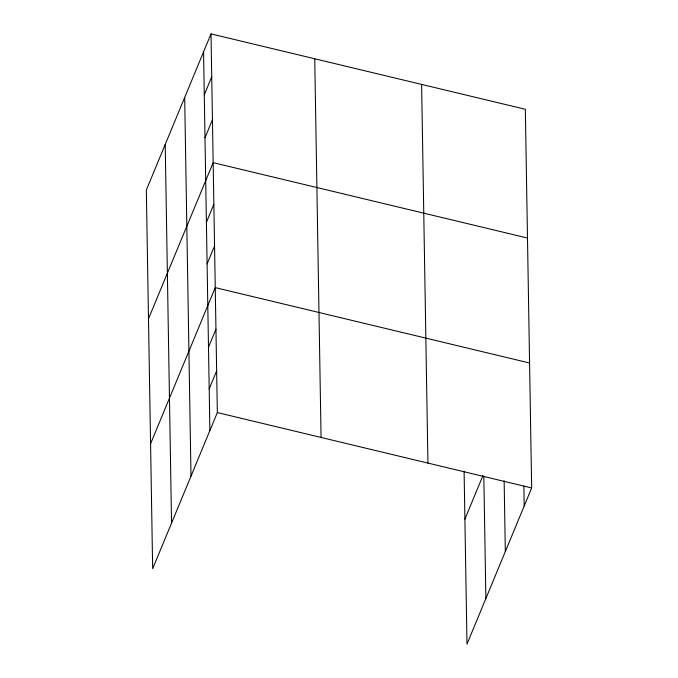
<?xml version="1.0" encoding="UTF-8"?>
<svg xmlns="http://www.w3.org/2000/svg" width="678" height="678" viewBox="0 0 678 678"><rect width="100%" height="100%" fill="white"/><g stroke="black" fill="none" stroke-linecap="round" stroke-linejoin="round"><path stroke-width="1.02" d="M211.011 33.9L146.338 190.035L152.66 568.715L217.341 412.571L211.011 33.9L525.34 109.285L531.662 487.965L466.989 644.1L464.099 471.235M204.281 94.81L211.731 76.817M204.993 137.727L212.451 119.735M148.49 318.787L213.163 162.652L527.484 238.037M206.409 222.291L213.858 204.307M207.104 263.945L214.553 245.953M150.575 443.751L215.248 287.608L529.577 363.001M208.493 347.255L215.943 329.262M209.188 388.909L216.646 370.917M464.896 519.136L482.982 475.49M217.341 412.571L531.662 487.965M523.882 486.168L524.213 505.949M504.144 480.727L505.322 551.545M483.838 476.676L485.872 598.513M421.614 84.411L427.937 463.082M314.745 58.774L321.067 437.454M203.561 51.892L209.883 430.564M184.679 97.479L191.001 476.151M165.22 144.448L171.551 523.119"/></g></svg>
